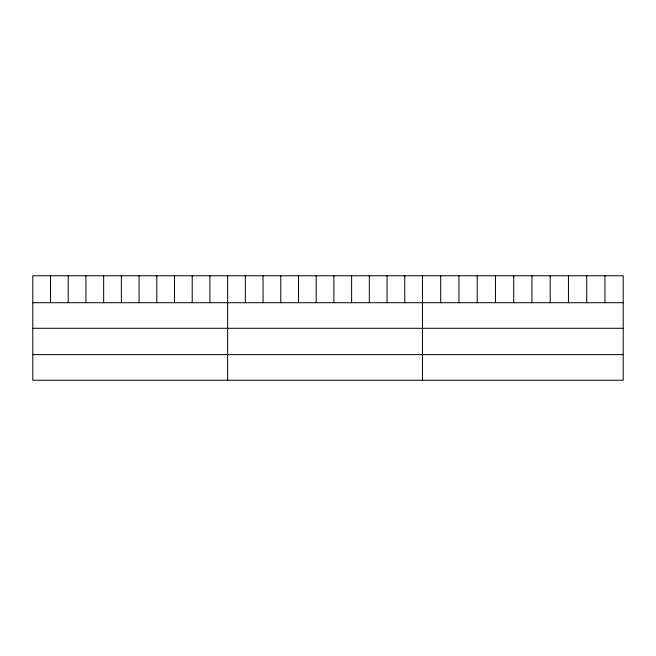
<?xml version="1.0" encoding="UTF-8"?>
<svg xmlns="http://www.w3.org/2000/svg" width="656" height="656" viewBox="0 0 656 656"><rect width="100%" height="100%" fill="white"/><g stroke="black" fill="none" stroke-linecap="round" stroke-linejoin="round"><path stroke-width="0.98" d="M623.2 302.711L623.2 380.226L32.8 380.226L32.8 275.774L623.2 275.774L623.2 302.711L32.8 302.711M32.8 328.287L623.2 328.287M32.8 354.642L623.2 354.642M604.955 275.774L604.955 302.711M586.702 275.774L586.702 302.711M568.457 275.774L568.457 302.711M550.204 275.774L550.204 302.711M531.959 275.774L531.959 302.711M513.705 275.774L513.705 302.711M495.46 275.774L495.46 302.711M477.207 275.774L477.207 302.711M458.962 275.774L458.962 302.711M440.709 275.774L440.709 302.711M422.464 275.774L422.464 380.226M404.752 275.774L404.752 302.711M387.04 275.774L387.04 302.711M369.328 275.774L369.328 302.711M351.616 275.774L351.616 302.711M333.904 275.774L333.904 302.711M316.192 275.774L316.192 302.711M298.48 275.774L298.48 302.711M280.768 275.774L280.768 302.711M263.056 275.774L263.056 302.711M245.344 275.774L245.344 302.711M227.632 275.774L227.632 380.226M209.92 275.774L209.92 302.711M192.208 275.774L192.208 302.711M174.496 275.774L174.496 302.711M156.784 275.774L156.784 302.711M139.072 275.774L139.072 302.711M121.36 275.774L121.36 302.711M103.648 275.774L103.648 302.711M85.936 275.774L85.936 302.711M68.224 275.774L68.224 302.711M50.512 275.774L50.512 302.711"/></g></svg>
